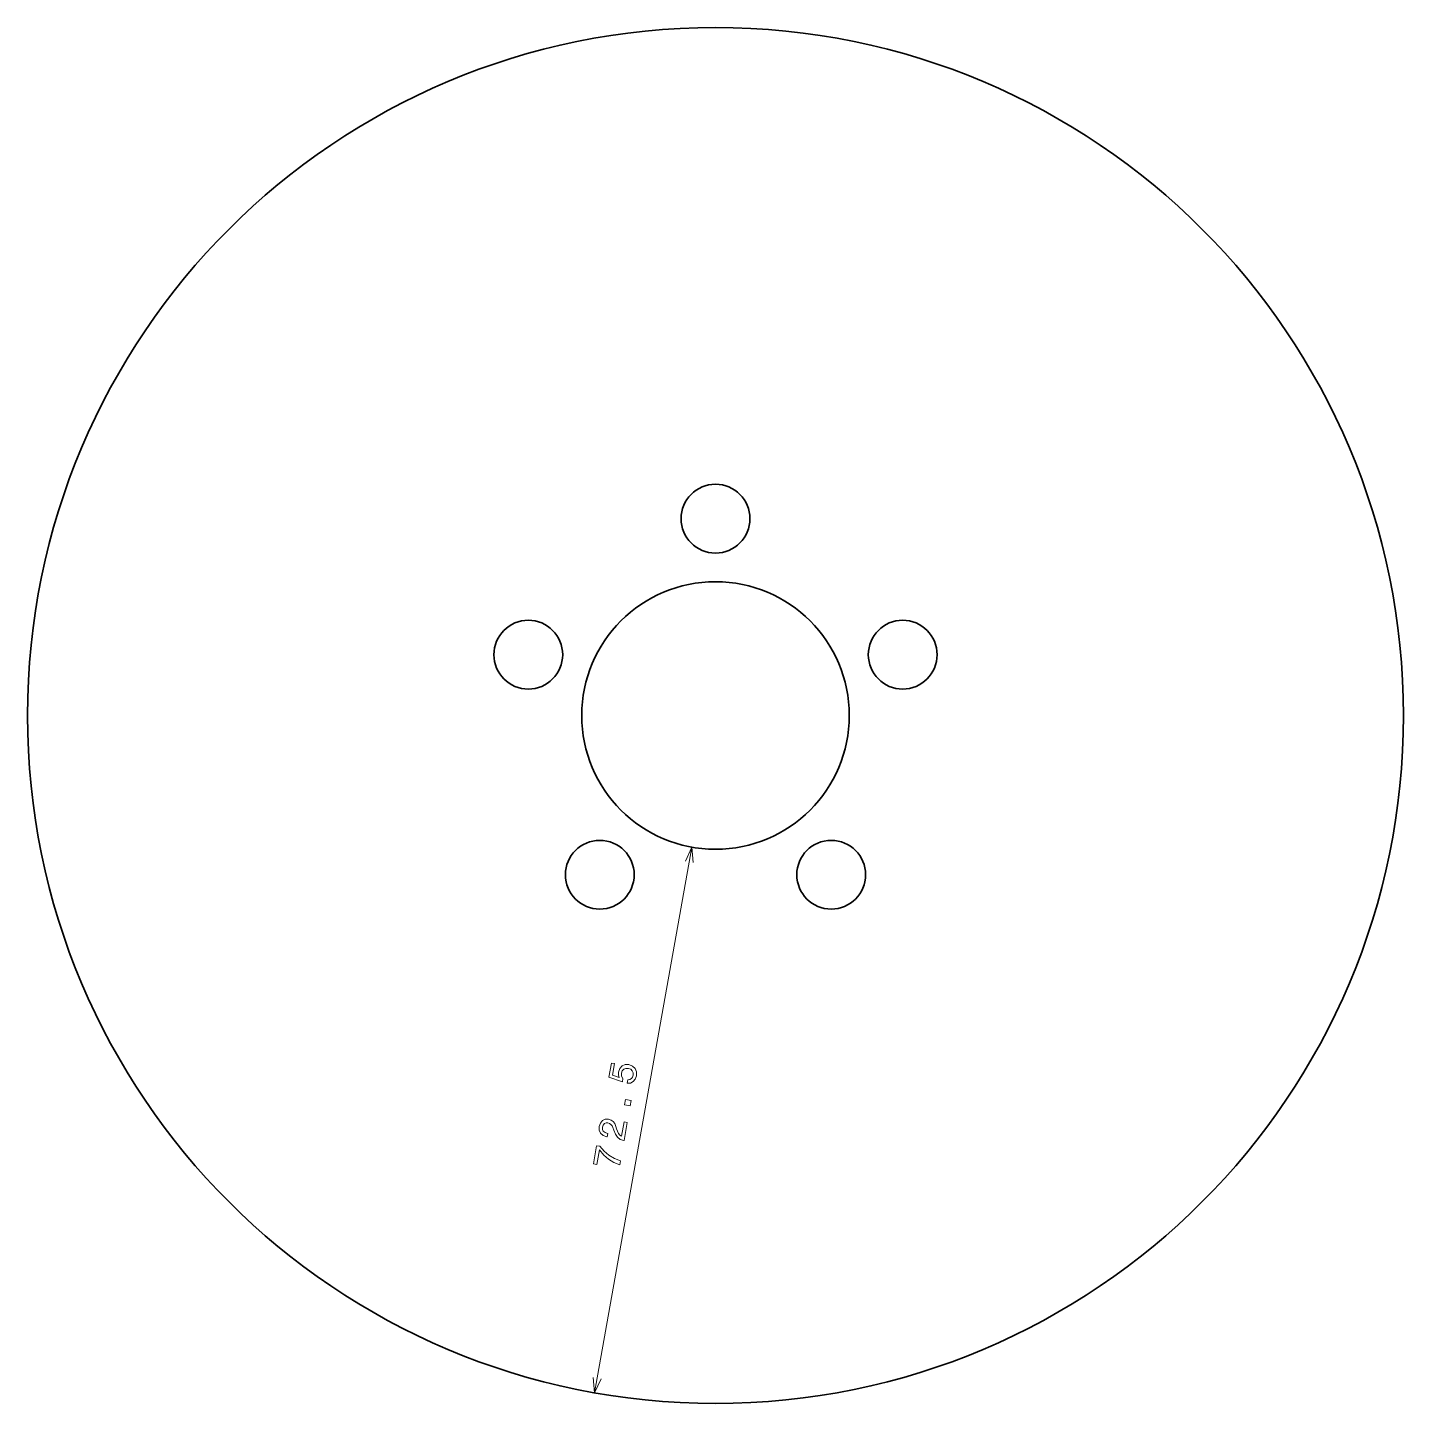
# Model space of a CAD drawing. Extents: x 58 to 238, y 15 to 195.
import ezdxf

# ---------------------------------------------------------------- set-up
doc = ezdxf.new("R2010")
doc.units = 0

msp = doc.modelspace()

# ---------------------------------------------------------------- linework, layer by layer
at = {"color": 7, "lineweight": 13}
msp.add_line((132.681351, 16.40107), (145.424149, 87.77243), dxfattribs=at)
for points in [[(145.594177, 85.779671), (145.424149, 87.77243), (144.575027, 85.961632)], [(132.511322, 18.393829), (132.681351, 16.40107), (133.530487, 18.211868)]]:
    msp.add_lwpolyline(points, dxfattribs=at)
for points in [[(136.950424, 56.884262), (137.377029, 56.920803), (137.738205, 57.107342), (138.000626, 57.429344), (138.156647, 57.872803), (138.156799, 58.390194), (137.983551, 58.825844), (137.640625, 59.143219), (137.160995, 59.326191), (136.684219, 59.324226), (136.279236, 59.150627), (135.979416, 58.819935), (135.809036, 58.353428), (135.802139, 57.970436), (135.914551, 57.653229), (135.010971, 57.958), (135.280441, 59.467274), (134.873337, 59.539963), (134.544479, 57.698051), (136.322739, 57.098793), (136.393646, 57.495968), (136.211731, 57.825584), (136.192917, 58.208042), (136.30426, 58.516033), (136.506561, 58.730938), (136.777313, 58.841412), (137.099838, 58.840179), (137.402863, 58.729725), (137.617767, 58.52742), (137.728241, 58.256668), (137.72702, 57.934139), (137.645279, 57.677216), (137.494751, 57.494049), (137.289429, 57.377018), (137.032867, 57.345982)], [(137.351059, 53.934643), (137.473373, 54.619774), (136.733627, 54.75185), (136.611313, 54.066719)], [(136.539276, 49.387955), (136.962097, 51.756123), (136.535126, 51.832355), (136.200958, 49.960659), (135.986221, 50.106579), (135.824509, 50.319878), (135.570404, 50.933895), (135.47377, 51.253407), (135.318787, 51.619194), (135.112213, 51.896858), (134.843231, 52.083202), (134.519455, 52.192238), (134.087341, 52.182297), (133.718018, 52.007458), (133.445679, 51.687229), (133.288773, 51.238808), (133.288071, 50.747124), (133.456711, 50.343037), (133.787399, 50.043217), (134.264725, 49.876026), (134.334229, 49.863617), (134.414886, 50.315407), (134.375183, 50.322495), (134.045547, 50.427456), (133.821243, 50.605824), (133.7005, 50.847672), (133.696411, 51.140411), (133.79747, 51.419498), (133.959702, 51.610821), (134.178146, 51.715263), (134.430283, 51.721478), (134.652451, 51.64595), (134.829239, 51.517048), (134.969666, 51.328041), (135.079605, 51.083), (135.186188, 50.761719), (135.40712, 50.220219), (135.67363, 49.819149), (136.03447, 49.544682), (136.524384, 49.390614)], [(135.975693, 46.231384), (136.065216, 46.732822), (135.275299, 47.042915), (134.562134, 47.467377), (133.924866, 48.00124), (133.354446, 48.651245), (132.942383, 48.724815), (132.520447, 46.36161), (132.972229, 46.280949), (133.309067, 48.167542), (133.881805, 47.501755), (134.508255, 46.964699), (135.201553, 46.543785)]]:
    msp.add_lwpolyline(points, close=True, dxfattribs=at)
at = {"color": 7, "lineweight": 35}
for centre, radius in [((148.5, 105), 90), ((148.5, 130.75), 4.5), ((148.5, 105), 17.5), ((124.010292, 112.957184), 4.5), ((172.9897, 112.957184), 4.5), ((133.364532, 84.167816), 4.5), ((163.635468, 84.167816), 4.5)]:
    msp.add_circle(centre, radius, dxfattribs=at)

doc.saveas('drawing.dxf')
